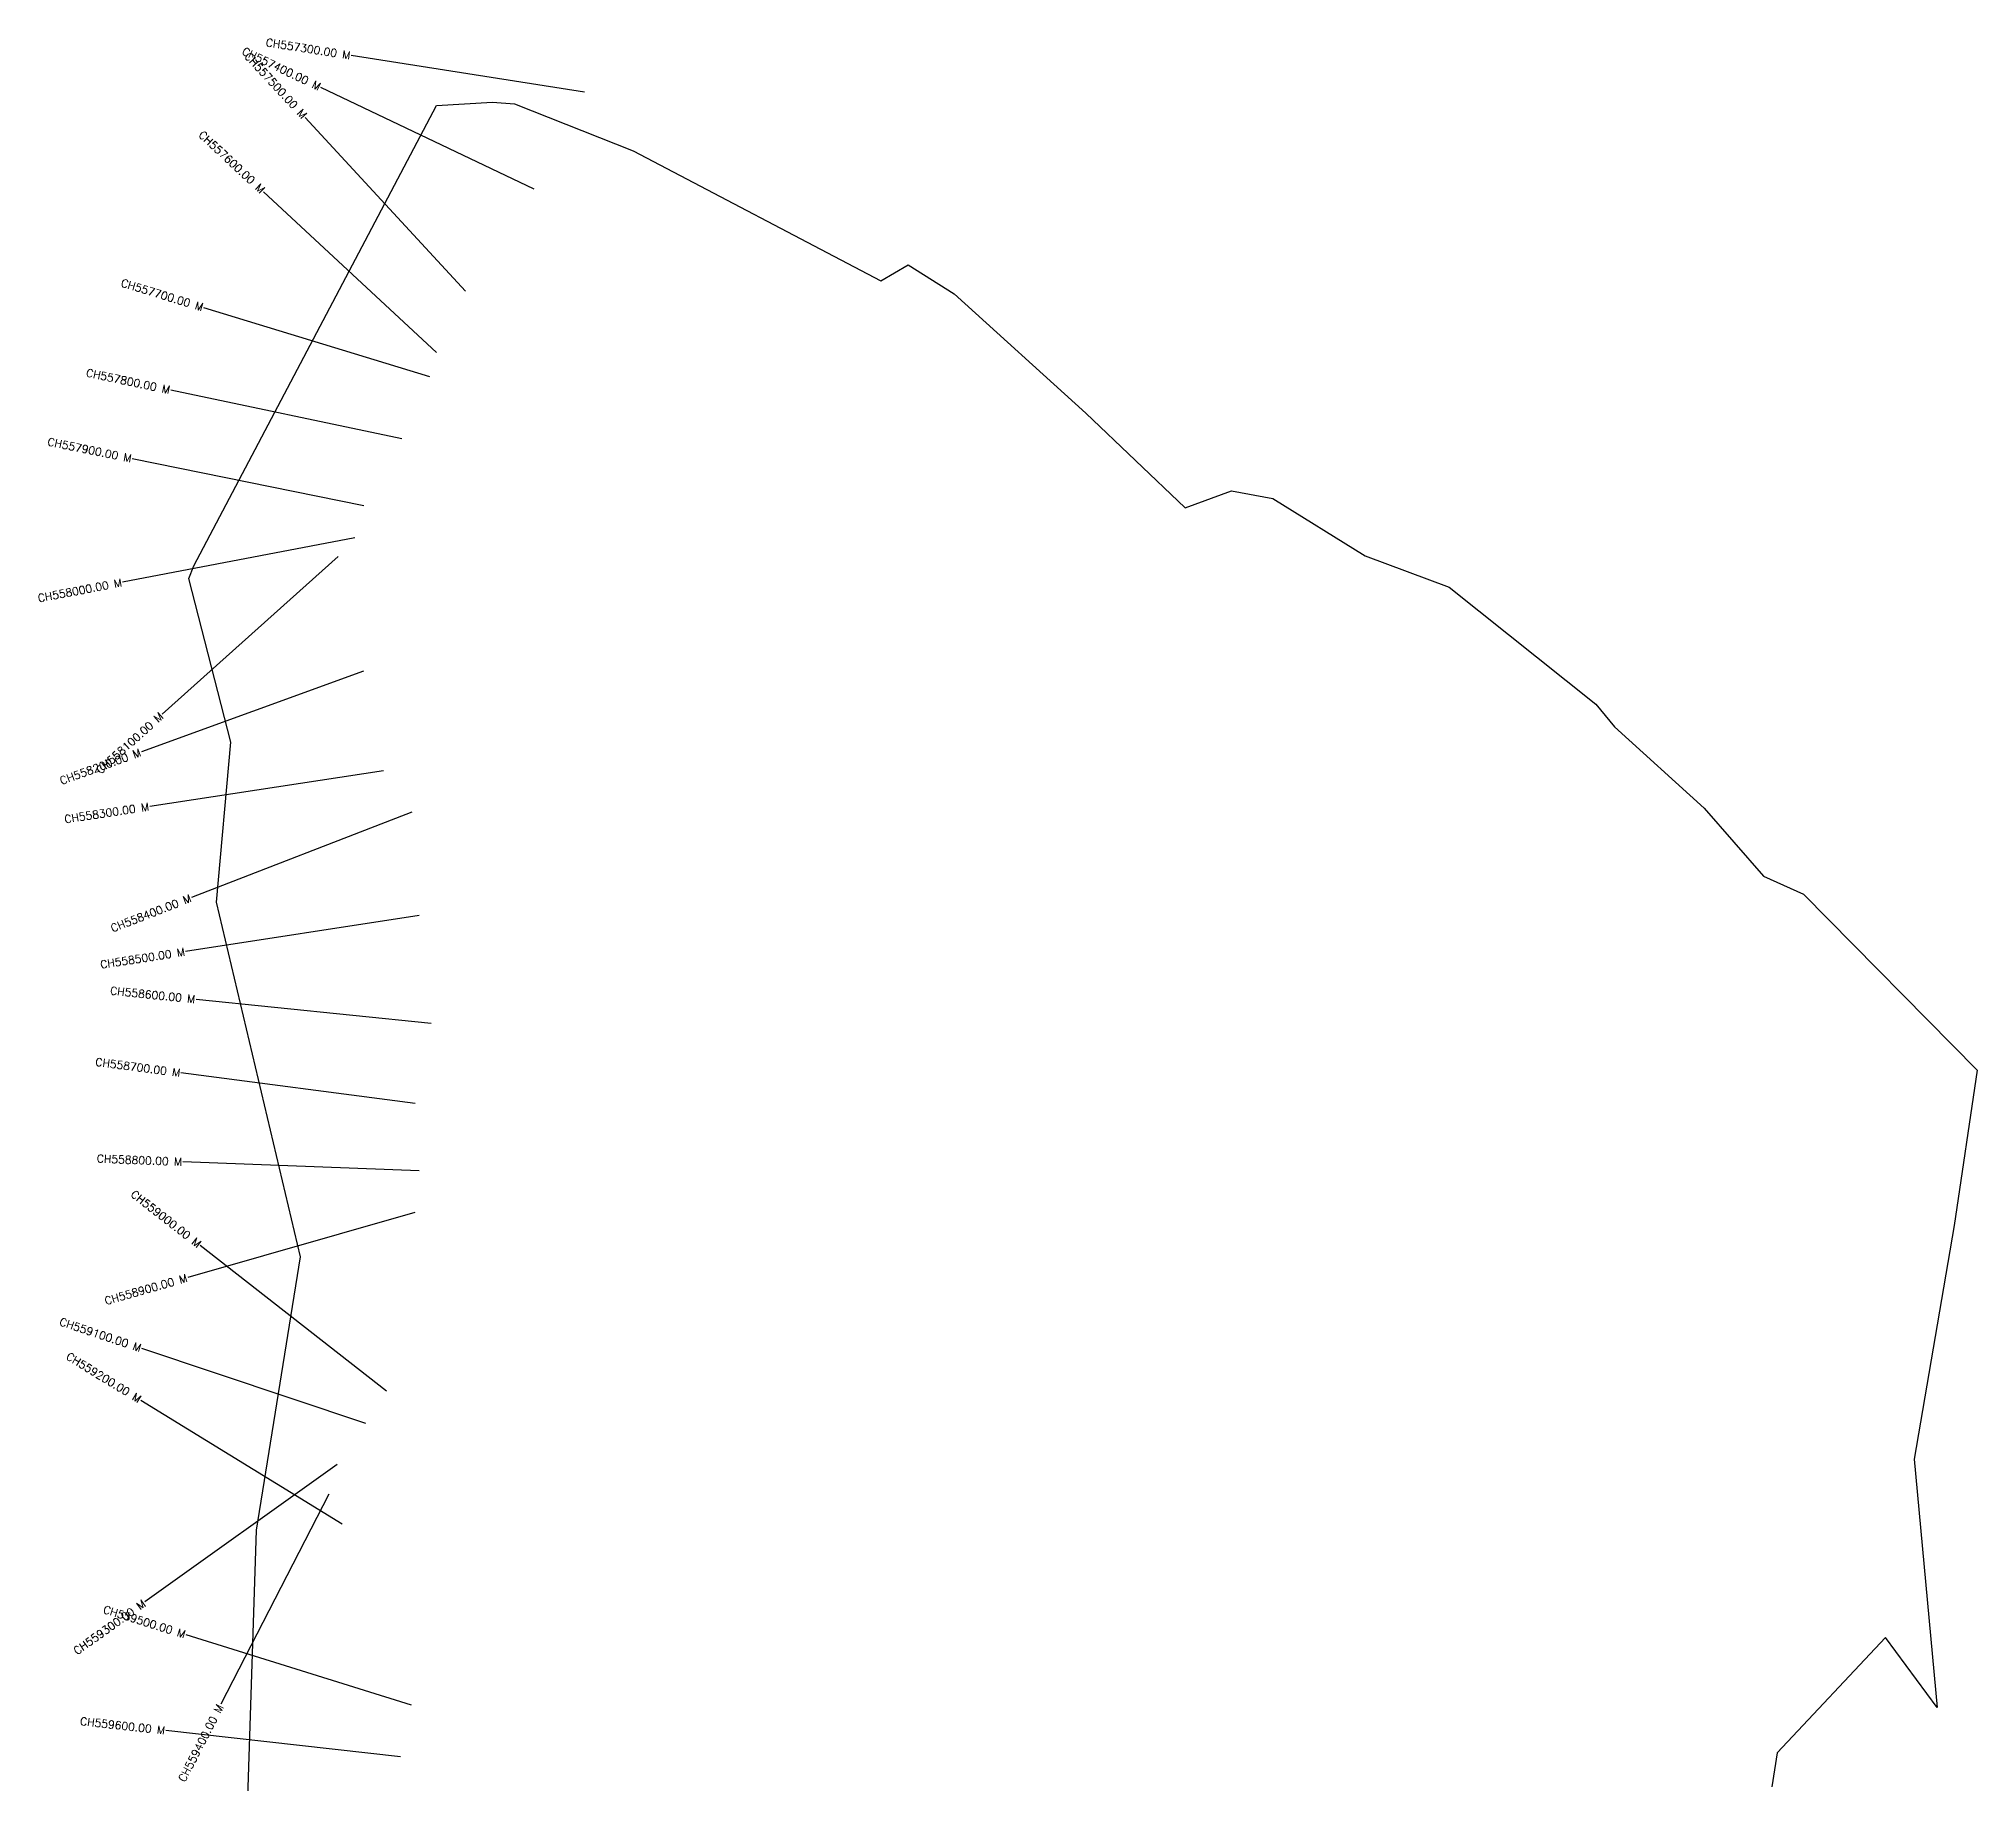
# Model space of a CAD drawing. Header units: metres. Extents: x 319086 to 321956, y 1850997 to 1855067.
# Drawn here: x 319086 to 321547, y 1852853 to 1855067 of the extents above; entities that cross this region are included whole.
import ezdxf
from ezdxf.enums import TextEntityAlignment as Align

# ---------------------------------------------------------------- set-up
doc = ezdxf.new("R2010")
doc.units = ezdxf.units.M
for name, color, linetype in [('CS', 134, 'Continuous'), ('CSMark', 6, 'Continuous'), ('village', 3, 'Continuous')]:
    doc.layers.add(name, color=color, linetype=linetype)
doc.styles.get("Standard").update_dxf_attribs({"font": 'simplex.shx'})

msp = doc.modelspace()

# ---------------------------------------------------------------- linework, layer by layer
at = {"layer": 'CS'}
for p, q in [((319778.7, 1854999.3), (319482.4, 1855045.9)), ((319714.8, 1854876.3), (319443.9, 1855005.3)), ((319627.6, 1854746.9), (319424.1, 1854967.4)), ((319590.8, 1854668.8), (319371.2, 1854873.1)), ((319582.3, 1854638.2), (319295.4, 1854725.9)), ((319546.9, 1854559.2), (319253.3, 1854621.1)), ((319498.5, 1854474.3), (319204.5, 1854534.2)), ((319487, 1854433.6), (319192.3, 1854377.3)), ((319466, 1854410.1), (319242.6, 1854209.8)), ((319498.1, 1854264.5), (319216.1, 1854162.2)), ((319523.3, 1854137.7), (319226.7, 1854092.8)), ((319559.5, 1854085.5), (319279.8, 1853977)), ((319568.7, 1853954.4), (319272.2, 1853908.5)), ((319584, 1853817.2), (319285.5, 1853847.8)), ((319563.9, 1853715.5), (319266.4, 1853754.3)), ((319568.6, 1853630), (319268.9, 1853641.5)), ((319563.4, 1853577.1), (319275, 1853494.7)), ((319527.3, 1853350.4), (319290.9, 1853535.1)), ((319501.1, 1853309.5), (319216.5, 1853404.5)), ((319471.1, 1853181.7), (319215.4, 1853338.7)), ((319464.7, 1853257.2), (319220.6, 1853082.7)), ((319454.1, 1853219.6), (319317, 1852952.8)), ((319559.1, 1852951.6), (319272.8, 1853041.1)), ((319545.3, 1852886.3), (319247.2, 1852919.5))]:
    msp.add_line(p, q, dxfattribs=at)
at = {"layer": 'village', "color": 3, "true_color": 0x00ff00}
msp.add_polyline3d([(319347.4, 1852716.5, 0), (319362.3, 1853174, 0), (319418.1, 1853520.9, 0), (319311.3, 1853971, 0), (319329.6, 1854174.5, 0), (319276.3, 1854382.2, 0), (319282.6, 1854398.3, 0), (319590.7, 1854982.4, 0), (319661.8, 1854987, 0), (319689.8, 1854984.6, 0), (319840.5, 1854925, 0), (320154.9, 1854760.1, 0), (320189.7, 1854780.3, 0), (320248.2, 1854743.6, 0), (320415.1, 1854592.1, 0), (320541.3, 1854471.9, 0), (320600.1, 1854493.4, 0), (320652.5, 1854483.6, 0), (320770, 1854410.7, 0), (320876.7, 1854371.2, 0), (321062.9, 1854222.7, 0), (321086.3, 1854193.9, 0), (321200.4, 1854090.4, 0), (321275.4, 1854004.2, 0), (321326.5, 1853981.5, 0), (321546.9, 1853757.9, 0), (321517.6, 1853560.8, 0), (321466.7, 1853264, 0), (321496, 1852948.7, 0), (321430.6, 1853037.6, 0), (321292.8, 1852891.4, 0), (321286, 1852848.2, 0)], dxfattribs=at)

# ---------------------------------------------------------------- texts
at = {"layer": 'CSMark'}
for s, rotation, p in [('CH557400.00 M', 334.5258, (319443, 1855005.8)), ('CH557500.00 M', 312.6926, (319423.5, 1854968.1)), ('CH557300.00 M', 351.0515, (319481.4, 1855046.1)), ('CH557600.00 M', 317.0563, (319370.5, 1854873.8)), ('CH557700.00 M', 343.0059, (319294.4, 1854726.2)), ('CH557800.00 M', 348.1058, (319252.3, 1854621.3)), ('CH557900.00 M', 348.4827, (319203.5, 1854534.4)), ('CH558000.00 M', 10.8164, (319191.3, 1854377.2)), ('CH558100.00 M', 41.8672, (319241.8, 1854209.2)), ('CH558200.00 M', 19.9452, (319215.1, 1854161.8)), ('CH558300.00 M', 8.622, (319225.7, 1854092.6)), ('CH558400.00 M', 21.2064, (319278.8, 1853976.7)), ('CH558500.00 M', 8.8024, (319271.2, 1853908.3)), ('CH558600.00 M', 354.1409, (319284.5, 1853847.9)), ('CH558700.00 M', 352.5628, (319265.4, 1853754.5)), ('CH558800.00 M', 357.7962, (319267.9, 1853641.5)), ('CH559000.00 M', 321.9819, (319290.1, 1853535.7)), ('CH558900.00 M', 15.9555, (319274, 1853494.4)), ('CH559100.00 M', 341.5534, (319215.6, 1853404.8)), ('CH559200.00 M', 328.4466, (319214.6, 1853339.2)), ('CH559300.00 M', 35.5576, (319219.8, 1853082.2)), ('CH559500.00 M', 342.6362, (319271.8, 1853041.4)), ('CH559600.00 M', 353.6576, (319246.2, 1852919.6)), ('CH559400.00 M', 62.8, (319316.5, 1852951.9))]:
    msp.add_text(s, height=10, rotation=rotation, dxfattribs=at).set_placement(p, align=Align.MIDDLE_RIGHT)

doc.saveas('drawing.dxf')
